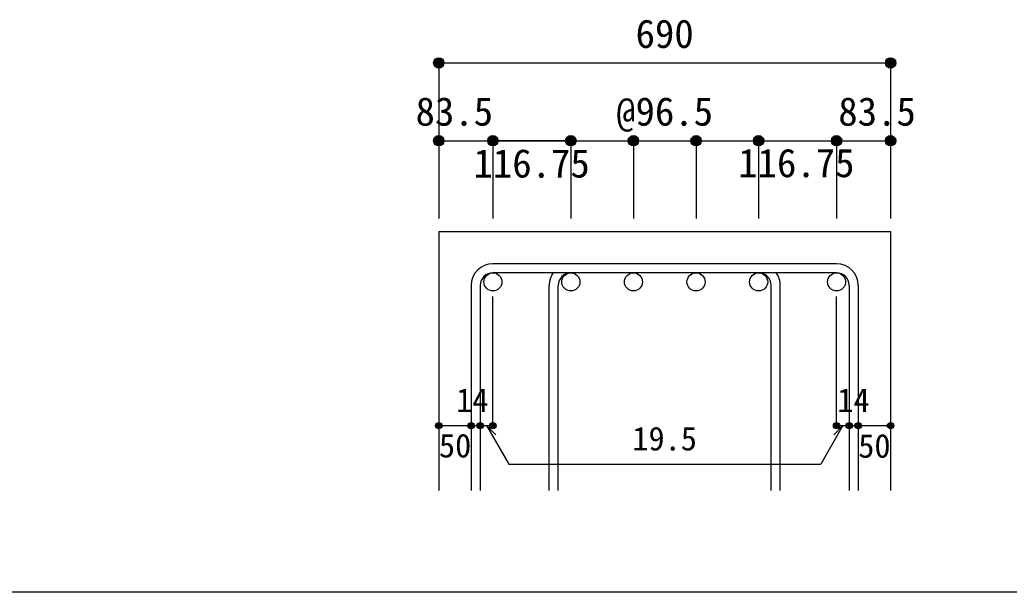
# Model space of a CAD drawing. Units: millimetres at full size, sheet at 1:20; details may follow other scales. Extents: x -3982 to 3969, y -2797 to 2801.
# Drawn here: x -628 to 900, y -2797 to -1913 of the extents above; entities that cross this region are included whole.
import ezdxf
from ezdxf.enums import TextEntityAlignment as Align

# ---------------------------------------------------------------- set-up
doc = ezdxf.new("R2010")
doc.units = ezdxf.units.MM
doc.header["$LTSCALE"] = 20
doc.header["$PDMODE"] = 32
doc.header["$PDSIZE"] = 10
for name, color, linetype in [('6-1_躯体線', 2, 'Continuous'), ('6-5_梁主筋', 7, 'Continuous'), ('6-6_S.T.P.', 7, 'Continuous'), ('6-D_寸法', 4, 'Continuous'), ('F-0_枠', 6, 'Continuous')]:
    doc.layers.add(name, color=color, linetype=linetype)
doc.styles.add('ＭＳ ゴシック', font='')
doc.styles.get('ＭＳ ゴシック').set_extended_font_data('MS Gothic')

msp = doc.modelspace()

# ---------------------------------------------------------------- linework, layer by layer
at = {"layer": '6-1_躯体線'}
for p, q in [((19.4, -2239.67), (19.4, -2639.67)), ((19.4, -2239.67), (717.18, -2239.67)), ((717.18, -2239.67), (717.18, -2639.67))]:
    msp.add_line(p, q, dxfattribs=at)
at = {"layer": '6-5_梁主筋', "color": 3}
for centre in [(102.9, -2317.67), (223.29, -2317.67), (319.96, -2317.67), (416.62, -2317.67), (513.29, -2317.67), (633.68, -2317.67)]:
    msp.add_circle(centre, 14, dxfattribs=at)
at = {"layer": '6-6_S.T.P.'}
for p, q in [((633.68, -2289.67), (102.9, -2289.67)), ((633.68, -2303.67), (102.9, -2303.67)), ((69.4, -2323.17), (69.4, -2639.67)), ((83.4, -2323.17), (83.4, -2639.67)), ((189.79, -2639.67), (189.79, -2323.17)), ((203.79, -2639.67), (203.79, -2323.17)), ((532.79, -2639.67), (532.79, -2323.17)), ((546.79, -2639.67), (546.79, -2323.17)), ((653.18, -2323.17), (653.18, -2639.67)), ((667.18, -2323.17), (667.18, -2639.67))]:
    msp.add_line(p, q, dxfattribs=at)
for centre, radius, start, end in [((102.9, -2323.17), 33.5, 90, 180), ((633.68, -2323.17), 33.5, 0, 90), ((102.9, -2323.17), 19.5, 90, 180), ((223.29, -2323.17), 33.5, 144.40235, 180), ((223.29, -2323.17), 19.5, 90, 180), ((513.29, -2323.17), 19.5, 0, 90), ((513.29, -2323.17), 33.5, 0, 35.59765), ((633.68, -2323.17), 19.5, 0, 90)]:
    msp.add_arc(centre, radius, start, end, dxfattribs=at)
at = {"layer": '6-D_寸法'}
for p, q in [((19.4, -1979.67), (19.4, -2099.67)), ((19.4, -1979.67), (717.18, -1979.67)), ((717.18, -1979.67), (717.18, -2099.67)), ((19.4, -2099.67), (102.9, -2099.67)), ((19.4, -2099.67), (19.4, -2219.67)), ((102.9, -2099.67), (102.9, -2219.67)), ((102.9, -2099.67), (368.29, -2099.67)), ((223.29, -2099.67), (102.9, -2099.67)), ((223.29, -2099.67), (223.29, -2219.67)), ((319.96, -2099.67), (319.96, -2219.67)), ((368.29, -2099.67), (633.68, -2099.67)), ((416.62, -2099.67), (416.62, -2219.67)), ((513.29, -2099.67), (513.29, -2219.67)), ((513.29, -2099.67), (633.68, -2099.67)), ((633.68, -2099.67), (633.68, -2219.67)), ((633.68, -2099.67), (717.18, -2099.67)), ((717.18, -2099.67), (717.18, -2219.67)), ((102.9, -2539.67), (102.9, -2340.34)), ((633.68, -2539.67), (633.68, -2340.34)), ((19.4, -2539.67), (69.4, -2539.67)), ((69.4, -2539.67), (102.9, -2539.67)), ((93.15, -2539.67), (107.29, -2553.81)), ((93.15, -2539.67), (127.37, -2598.95)), ((643.43, -2539.67), (609.21, -2598.95)), ((643.43, -2539.67), (629.29, -2553.81)), ((633.68, -2539.67), (717.18, -2539.67)), ((653.18, -2539.67), (667.18, -2539.67)), ((127.37, -2598.95), (609.21, -2598.95))]:
    msp.add_line(p, q, dxfattribs=at)
msp.add_lwpolyline([(717.18, -1979.67), (717.18, -2099.67), (717.18, -2219.67)], dxfattribs=at)
for centre, radius in [((19.4, -1979.67), 8), ((19.4, -1979.67), 7.2), ((19.4, -1979.67), 6.4), ((19.4, -1979.67), 5.6), ((19.4, -1979.67), 4.8), ((19.4, -1979.67), 4), ((19.4, -1979.67), 3.2), ((19.4, -1979.67), 2.4), ((19.4, -1979.67), 1.6), ((19.4, -1979.67), 0.8), ((717.18, -1979.67), 8), ((717.18, -1979.67), 7.2), ((717.18, -1979.67), 6.4), ((717.18, -1979.67), 5.6), ((717.18, -1979.67), 4.8), ((717.18, -1979.67), 4), ((717.18, -1979.67), 3.2), ((717.18, -1979.67), 2.4), ((717.18, -1979.67), 1.6), ((717.18, -1979.67), 0.8), ((19.4, -2099.67), 8), ((19.4, -2099.67), 7.2), ((19.4, -2099.67), 6.4), ((102.9, -2099.67), 8), ((102.9, -2099.67), 7.2), ((102.9, -2099.67), 6.4), ((223.29, -2099.67), 8), ((223.29, -2099.67), 7.2), ((223.29, -2099.67), 6.4), ((319.96, -2099.67), 8), ((319.96, -2099.67), 7.2), ((319.96, -2099.67), 6.4), ((416.62, -2099.67), 8), ((416.62, -2099.67), 7.2), ((416.62, -2099.67), 6.4), ((513.29, -2099.67), 8), ((513.29, -2099.67), 7.2), ((513.29, -2099.67), 6.4), ((633.68, -2099.67), 8), ((633.68, -2099.67), 7.2), ((633.68, -2099.67), 6.4), ((717.18, -2099.67), 8), ((717.18, -2099.67), 7.2), ((717.18, -2099.67), 6.4), ((19.4, -2099.67), 5.6), ((19.4, -2099.67), 4.8), ((19.4, -2099.67), 4), ((19.4, -2099.67), 3.2), ((19.4, -2099.67), 2.4), ((19.4, -2099.67), 1.6), ((19.4, -2099.67), 0.8), ((102.9, -2099.67), 5.6), ((102.9, -2099.67), 4.8), ((102.9, -2099.67), 4), ((102.9, -2099.67), 3.2), ((102.9, -2099.67), 2.4), ((102.9, -2099.67), 1.6), ((102.9, -2099.67), 0.8), ((223.29, -2099.67), 5.6), ((223.29, -2099.67), 4.8), ((223.29, -2099.67), 4), ((223.29, -2099.67), 3.2), ((223.29, -2099.67), 2.4), ((223.29, -2099.67), 1.6), ((223.29, -2099.67), 0.8), ((319.96, -2099.67), 5.6), ((319.96, -2099.67), 4.8), ((319.96, -2099.67), 4), ((319.96, -2099.67), 3.2), ((319.96, -2099.67), 2.4), ((319.96, -2099.67), 1.6), ((319.96, -2099.67), 0.8), ((416.62, -2099.67), 5.6), ((416.62, -2099.67), 4.8), ((416.62, -2099.67), 4), ((416.62, -2099.67), 3.2), ((416.62, -2099.67), 2.4), ((416.62, -2099.67), 1.6), ((416.62, -2099.67), 0.8), ((513.29, -2099.67), 5.6), ((513.29, -2099.67), 4.8), ((513.29, -2099.67), 4), ((513.29, -2099.67), 3.2), ((513.29, -2099.67), 2.4), ((513.29, -2099.67), 1.6), ((513.29, -2099.67), 0.8), ((633.68, -2099.67), 5.6), ((633.68, -2099.67), 4.8), ((633.68, -2099.67), 4), ((633.68, -2099.67), 3.2), ((633.68, -2099.67), 2.4), ((633.68, -2099.67), 1.6), ((633.68, -2099.67), 0.8), ((717.18, -2099.67), 5.6), ((717.18, -2099.67), 4.8), ((717.18, -2099.67), 4), ((717.18, -2099.67), 3.2), ((717.18, -2099.67), 2.4), ((717.18, -2099.67), 1.6), ((717.18, -2099.67), 0.8), ((19.4, -2539.67), 4), ((19.4, -2539.67), 3.6), ((19.4, -2539.67), 3.2), ((69.4, -2539.67), 4), ((69.4, -2539.67), 3.6), ((69.4, -2539.67), 3.2), ((83.4, -2539.67), 4), ((83.4, -2539.67), 3.6), ((83.4, -2539.67), 3.2), ((102.9, -2539.67), 4), ((102.9, -2539.67), 3.6), ((102.9, -2539.67), 3.2), ((633.68, -2539.67), 4), ((633.68, -2539.67), 3.6), ((633.68, -2539.67), 3.2), ((653.18, -2539.67), 4), ((653.18, -2539.67), 3.6), ((653.18, -2539.67), 3.2), ((667.18, -2539.67), 4), ((667.18, -2539.67), 3.6), ((667.18, -2539.67), 3.2), ((717.18, -2539.67), 4), ((717.18, -2539.67), 3.6), ((717.18, -2539.67), 3.2), ((19.4, -2539.67), 2.8), ((19.4, -2539.67), 2.4), ((19.4, -2539.67), 2), ((19.4, -2539.67), 1.6), ((19.4, -2539.67), 1.2), ((19.4, -2539.67), 0.8), ((19.4, -2539.67), 0.4), ((69.4, -2539.67), 2.8), ((69.4, -2539.67), 2.4), ((69.4, -2539.67), 2), ((69.4, -2539.67), 1.6), ((69.4, -2539.67), 1.2), ((69.4, -2539.67), 0.8), ((69.4, -2539.67), 0.4), ((83.4, -2539.67), 2.8), ((83.4, -2539.67), 2.4), ((83.4, -2539.67), 2), ((83.4, -2539.67), 1.6), ((83.4, -2539.67), 1.2), ((83.4, -2539.67), 0.8), ((83.4, -2539.67), 0.4), ((102.9, -2539.67), 2.8), ((102.9, -2539.67), 2.4), ((102.9, -2539.67), 2), ((102.9, -2539.67), 1.6), ((102.9, -2539.67), 1.2), ((102.9, -2539.67), 0.8), ((102.9, -2539.67), 0.4), ((633.68, -2539.67), 2.8), ((633.68, -2539.67), 2.4), ((633.68, -2539.67), 2), ((633.68, -2539.67), 1.6), ((633.68, -2539.67), 1.2), ((633.68, -2539.67), 0.8), ((633.68, -2539.67), 0.4), ((653.18, -2539.67), 2.8), ((653.18, -2539.67), 2.4), ((653.18, -2539.67), 2), ((653.18, -2539.67), 1.6), ((653.18, -2539.67), 1.2), ((653.18, -2539.67), 0.8), ((653.18, -2539.67), 0.4), ((667.18, -2539.67), 2.8), ((667.18, -2539.67), 2.4), ((667.18, -2539.67), 2), ((667.18, -2539.67), 1.6), ((667.18, -2539.67), 1.2), ((667.18, -2539.67), 0.8), ((667.18, -2539.67), 0.4), ((717.18, -2539.67), 2.8), ((717.18, -2539.67), 2.4), ((717.18, -2539.67), 2), ((717.18, -2539.67), 1.6), ((717.18, -2539.67), 1.2), ((717.18, -2539.67), 0.8), ((717.18, -2539.67), 0.4)]:
    msp.add_circle(centre, radius, dxfattribs=at)
at = {"layer": '6-D_寸法', "color": 7}
for p in [(19.4, -1979.67), (717.18, -1979.67), (19.4, -2099.67), (102.9, -2099.67), (223.29, -2099.67), (319.96, -2099.67), (416.62, -2099.67), (513.29, -2099.67), (633.68, -2099.67), (717.18, -2099.67), (19.4, -2539.67), (69.4, -2539.67), (83.4, -2539.67), (102.9, -2539.67), (633.68, -2539.67), (653.18, -2539.67), (667.18, -2539.67), (717.18, -2539.67)]:
    msp.add_point(p, dxfattribs=at)
at = {"layer": 'F-0_枠'}
msp.add_line((3969.4, -2796.83), (-3981.92, -2796.83), dxfattribs=at)

# ---------------------------------------------------------------- texts
at = {"layer": '6-D_寸法', "style": 'ＭＳ ゴシック'}
for s, height, p in [('690', 43.99, (323.29, -1969.67)), ('83.5', 43.99, (-16.49, -2089.71)), ('@96.5', 43.99, (293.29, -2089.67)), ('83.5', 43.99, (636.37, -2089.71)), ('116.75', 43.99, (72.96, -2169.82)), ('116.75', 43.99, (481.77, -2169.21)), ('14', 36.66, (46.09, -2529.6)), ('14', 36.66, (634.79, -2529.67)), ('19.5', 36.66, (318.29, -2588.95)), ('50', 36.66, (19.65, -2599.77)), ('50', 36.66, (667.17, -2600.22))]:
    msp.add_text(s, height=height, dxfattribs=at).set_placement(p, align=Align.BOTTOM_LEFT)

doc.saveas('drawing.dxf')
